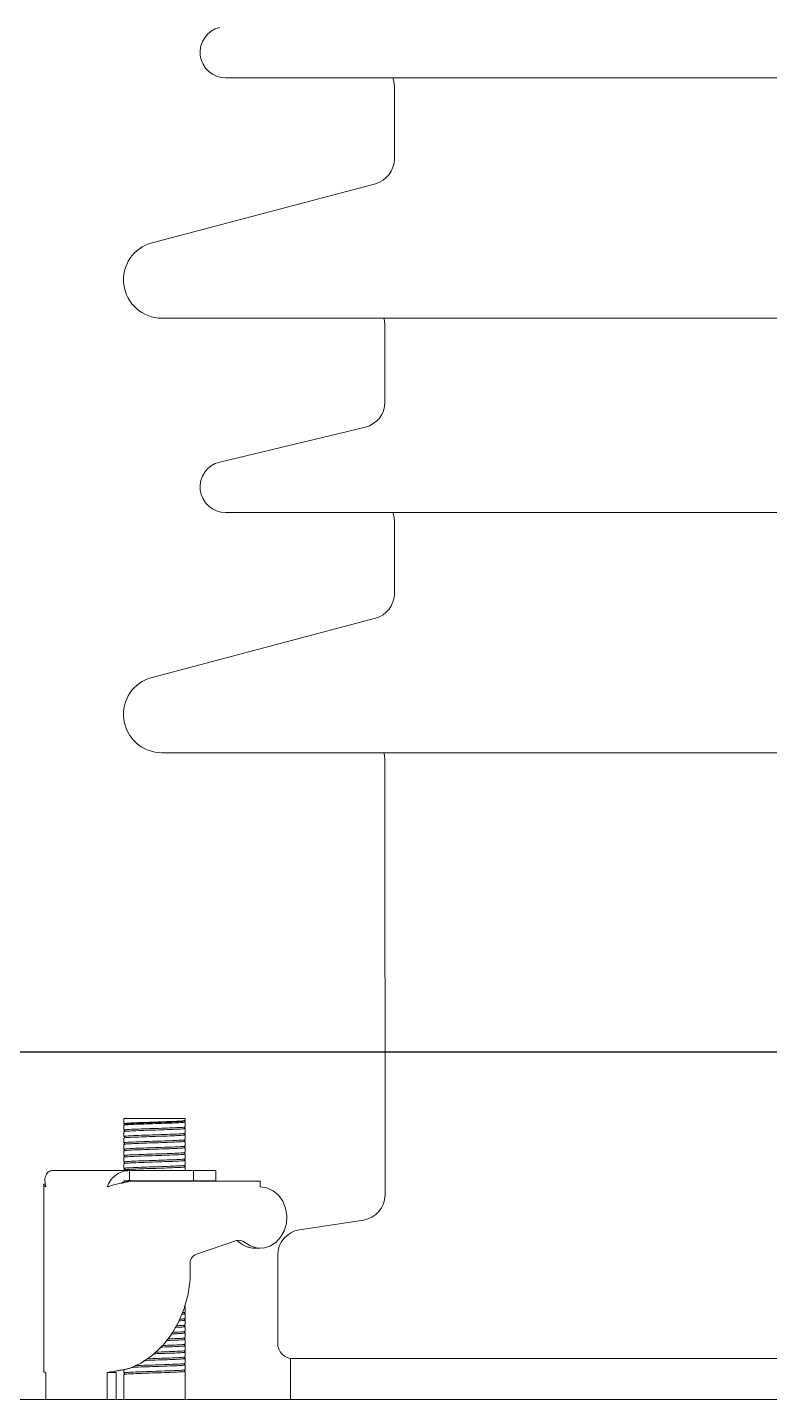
# Model space of a CAD drawing. Header units: millimetres. Extents: x 30710 to 48779, y -19256 to -8564.
# Drawn here: x 36926.3 to 37071.4, y -10654.2 to -10385.8 of the extents above; entities that cross this region are included whole.
import ezdxf

# ---------------------------------------------------------------- set-up
doc = ezdxf.new("R2010")
doc.units = ezdxf.units.MM
doc.header["$LTSCALE"] = 10
doc.layers.get('Defpoints').update_dxf_attribs({"lineweight": 25})
doc.layers.add('粗实线', color=4, linetype='Continuous', lineweight=18)

msp = doc.modelspace()

# ---------------------------------------------------------------- linework, layer by layer
at = {"layer": 'Defpoints'}
msp.add_line((30710.22, -10586.157), (45830.22, -10586.157), dxfattribs=at)
at = {"layer": '粗实线'}
for p, q in [((36965.052, -10395.658), (37175.387, -10395.658)), ((36998.052, -10397.316), (36998.052, -10411.52)), ((36994.33, -10416.354), (36950.635, -10427.908)), ((36952.552, -10442.658), (37187.887, -10442.658)), ((36996.21, -10444.09), (36996.21, -10459.09)), ((36992.378, -10463.952), (36963.884, -10470.797)), ((36965.052, -10480.658), (37175.387, -10480.658)), ((36998.052, -10482.316), (36998.052, -10496.52)), ((36994.33, -10501.354), (36950.635, -10512.908)), ((36952.552, -10527.658), (37187.887, -10527.658)), ((36996.21, -10529.09), (36996.22, -10614.099)), ((36945.141, -10599.159), (36945.141, -10600.2)), ((36945.141, -10599.159), (36957.141, -10599.159)), ((36957.141, -10599.575), (36957.141, -10599.159)), ((36957.141, -10600.825), (36957.141, -10599.884)), ((36945.141, -10600.509), (36945.141, -10601.45)), ((36945.141, -10601.759), (36945.141, -10602.7)), ((36957.141, -10602.075), (36957.141, -10601.134)), ((36957.141, -10603.325), (36957.141, -10602.384)), ((36945.141, -10603.009), (36945.141, -10603.95)), ((36945.141, -10604.259), (36945.141, -10605.2)), ((36945.141, -10605.509), (36945.141, -10606.45)), ((36957.141, -10604.575), (36957.141, -10603.634)), ((36957.141, -10605.825), (36957.141, -10604.884)), ((36945.141, -10606.759), (36945.141, -10607.7)), ((36945.141, -10608.009), (36945.141, -10608.95)), ((36957.141, -10607.075), (36957.141, -10606.134)), ((36957.141, -10608.325), (36957.141, -10607.384)), ((36931.047, -10609.371), (36946.247, -10609.371)), ((36945.141, -10609.259), (36945.141, -10609.371)), ((36946.247, -10609.371), (36946.247, -10611.371)), ((36946.247, -10609.371), (36958.741, -10609.371)), ((36957.141, -10609.371), (36957.141, -10608.634)), ((36958.741, -10609.371), (36958.741, -10611.371)), ((36963.141, -10609.371), (36958.741, -10609.371)), ((36963.141, -10611.371), (36963.141, -10609.371)), ((36929.447, -10612.205), (36929.447, -10648.646)), ((36945.425, -10611.471), (36946.247, -10611.471)), ((36946.247, -10611.371), (36958.741, -10611.371)), ((36946.247, -10611.471), (36971.817, -10611.471)), ((36957.141, -10611.471), (36957.141, -10611.371)), ((36963.141, -10611.371), (36958.741, -10611.371)), ((36971.817, -10611.471), (36971.817, -10612.571)), ((36991.98, -10619.042), (36979.459, -10620.968)), ((36967.192, -10623.063), (36959.335, -10625.696)), ((36970.817, -10624.571), (36971.817, -10624.571)), ((36975.22, -10625.91), (36975.22, -10643.159)), ((36957.141, -10635.825), (36957.141, -10635.736)), ((36957.141, -10637.075), (36957.141, -10636.134)), ((36957.141, -10638.325), (36957.141, -10637.384)), ((36957.141, -10639.575), (36957.141, -10638.634)), ((36957.141, -10640.825), (36957.141, -10639.884)), ((36957.141, -10642.075), (36957.141, -10641.134)), ((36957.141, -10643.325), (36957.141, -10642.384)), ((36957.141, -10644.575), (36957.141, -10643.634)), ((36957.141, -10645.825), (36957.141, -10644.884)), ((36944.703, -10648.377), (36944.706, -10648.377)), ((36945.141, -10648.295), (36945.141, -10648.95)), ((36957.141, -10647.075), (36957.141, -10646.134)), ((36957.141, -10648.325), (36957.141, -10647.384)), ((36977.72, -10646.159), (36977.72, -10654.159)), ((37162.72, -10646.159), (36977.72, -10646.159)), ((36929.876, -10654.159), (36929.876, -10648.88)), ((36941.876, -10648.88), (36943.608, -10648.88)), ((36941.876, -10654.159), (36941.876, -10648.88)), ((36943.608, -10654.159), (36943.608, -10648.88)), ((36945.141, -10649.259), (36945.141, -10654.159)), ((36957.141, -10654.159), (36957.141, -10648.634)), ((35465.22, -10654.159), (37475.22, -10654.159))]:
    msp.add_line(p, q, dxfattribs=at)
for points in [[(36997.769, -10395.658), (36997.956, -10396.34), (36998.052, -10397.316)], [(36996.001, -10442.658), (36996.114, -10443.115), (36996.21, -10444.09)], [(36997.769, -10480.658), (36997.956, -10481.34), (36998.052, -10482.316)], [(36996.001, -10527.658), (36996.114, -10528.114), (36996.21, -10529.09)], [(36971.817, -10612.571), (36973.113, -10612.761), (36974.327, -10613.318), (36975.383, -10614.207), (36976.213, -10615.373), (36976.765, -10616.741), (36977.004, -10618.224), (36976.915, -10619.73), (36976.503, -10621.162), (36975.795, -10622.43), (36974.836, -10623.454), (36973.685, -10624.17), (36972.416, -10624.531), (36971.11, -10624.515), (36969.848, -10624.123), (36968.71, -10623.381)], [(36958.09, -10627.749), (36958.073, -10630.676), (36957.687, -10633.567), (36956.939, -10636.363), (36955.846, -10639.003), (36954.431, -10641.431), (36952.725, -10643.594), (36950.763, -10645.447), (36948.588, -10646.949), (36946.247, -10648.068)]]:
    msp.add_lwpolyline(points, dxfattribs=at)
for centre, radius, start, end in [((36965.052, -10390.658), 5, 103.50795, 270), ((36993.052, -10411.52), 5, 284.81144, 360), ((36952.552, -10435.158), 7.5, 104.81144, 270), ((36991.21, -10459.09), 5, 283.50795, 360), ((36965.052, -10475.658), 5, 103.50795, 270), ((36993.052, -10496.52), 5, 284.81144, 360), ((36952.552, -10520.158), 7.5, 104.81144, 270), ((36991.22, -10614.1), 5, 278.74616, 0.00618), ((36980.22, -10625.91), 5, 98.74616, 180), ((36966.629, -10624.622), 1.646, 48.95222, 70.65885), ((36967.676, -10624.537), 1.552, 48.19788, 108.17513), ((36970.85, -10619.836), 4.735, 228.46701, 269.60091), ((36960.08, -10627.552), 2, 111.86227, 185.67051), ((36978.22, -10643.159), 3, 180, 270)]:
    msp.add_arc(centre, radius, start, end, dxfattribs=at)
for points, knots in [([(36945.151, -10600.212), (36945.183, -10600.231), (36945.247, -10600.268), (36945.31, -10600.305), (36945.342, -10600.323)], [0, 0, 0, 0, 0.1104787, 0.22095284, 0.22095284, 0.22095284, 0.22095284]), ([(36957.015, -10599.587), (36957.012, -10599.601), (36957.002, -10599.64), (36955.996, -10599.705), (36954.227, -10599.784), (36951.942, -10599.862), (36949.551, -10599.94), (36947.383, -10600.018), (36945.85, -10600.096), (36945.102, -10600.157), (36945.215, -10600.191), (36945.243, -10600.2)], [0, 0, 0, 0, 0.7784438, 2.2966701, 3.8148964, 5.3331227, 6.851349, 8.3695753, 9.8878016, 11.4060279, 11.9106519, 11.9106519, 11.9106519, 11.9106519]), ([(36957.039, -10599.884), (36957.04, -10599.901), (36957.041, -10599.945), (36956.003, -10600.014), (36954.225, -10600.092), (36951.942, -10600.17), (36949.551, -10600.248), (36947.383, -10600.327), (36945.85, -10600.405), (36945.102, -10600.465), (36945.215, -10600.5), (36945.243, -10600.509)], [0, 0, 0, 0, 0.9965202, 2.48916, 3.9817997, 5.4744395, 6.9670793, 8.4597191, 9.9523589, 11.4449986, 11.9411182, 11.9411182, 11.9411182, 11.9411182]), ([(36956.851, -10599.685), (36956.852, -10599.703), (36956.853, -10599.746), (36955.848, -10599.816), (36954.127, -10599.894), (36951.917, -10599.972), (36949.602, -10600.05), (36947.502, -10600.128), (36946.018, -10600.206), (36945.294, -10600.267), (36945.404, -10600.302), (36945.431, -10600.31)], [0, 0, 0, 0, 0.9631684, 2.40882, 3.8544716, 5.3001231, 6.7457747, 8.1914262, 9.6370778, 11.0827294, 11.5632759, 11.5632759, 11.5632759, 11.5632759]), ([(36957.131, -10599.873), (36957.099, -10599.854), (36957.035, -10599.817), (36956.971, -10599.78), (36956.939, -10599.762)], [0, 0, 0, 0, 0.1104904, 0.22097607, 0.22097607, 0.22097607, 0.22097607]), ([(36956.94, -10599.698), (36956.972, -10599.68), (36957.035, -10599.643), (36957.099, -10599.606), (36957.131, -10599.587)], [0, 0, 0, 0, 0.11047415, 0.22095284, 0.22095284, 0.22095284, 0.22095284]), ([(36945.151, -10601.462), (36945.183, -10601.481), (36945.247, -10601.518), (36945.31, -10601.555), (36945.342, -10601.573)], [0, 0, 0, 0, 0.1104787, 0.22095284, 0.22095284, 0.22095284, 0.22095284]), ([(36945.151, -10602.712), (36945.183, -10602.731), (36945.247, -10602.768), (36945.31, -10602.805), (36945.342, -10602.823)], [0, 0, 0, 0, 0.1104787, 0.22095284, 0.22095284, 0.22095284, 0.22095284]), ([(36957.015, -10600.837), (36957.012, -10600.851), (36957.002, -10600.89), (36955.996, -10600.955), (36954.227, -10601.034), (36951.942, -10601.112), (36949.551, -10601.19), (36947.383, -10601.268), (36945.85, -10601.346), (36945.102, -10601.407), (36945.215, -10601.441), (36945.243, -10601.45)], [0, 0, 0, 0, 0.7784438, 2.2966701, 3.8148964, 5.3331227, 6.851349, 8.3695753, 9.8878016, 11.4060279, 11.9106519, 11.9106519, 11.9106519, 11.9106519]), ([(36957.039, -10601.134), (36957.04, -10601.151), (36957.041, -10601.195), (36956.003, -10601.264), (36954.225, -10601.342), (36951.942, -10601.42), (36949.551, -10601.498), (36947.383, -10601.577), (36945.85, -10601.655), (36945.102, -10601.715), (36945.215, -10601.75), (36945.243, -10601.759)], [0, 0, 0, 0, 0.9965202, 2.48916, 3.9817997, 5.4744395, 6.9670793, 8.4597191, 9.9523589, 11.4449986, 11.9411182, 11.9411182, 11.9411182, 11.9411182]), ([(36957.015, -10602.087), (36957.012, -10602.101), (36957.002, -10602.14), (36955.996, -10602.205), (36954.227, -10602.284), (36951.942, -10602.362), (36949.551, -10602.44), (36947.383, -10602.518), (36945.85, -10602.596), (36945.102, -10602.657), (36945.215, -10602.691), (36945.243, -10602.7)], [0, 0, 0, 0, 0.7784438, 2.2966701, 3.8148964, 5.3331227, 6.851349, 8.3695753, 9.8878016, 11.4060279, 11.9106519, 11.9106519, 11.9106519, 11.9106519]), ([(36957.039, -10602.384), (36957.04, -10602.401), (36957.041, -10602.445), (36956.003, -10602.514), (36954.225, -10602.592), (36951.942, -10602.67), (36949.551, -10602.748), (36947.383, -10602.827), (36945.85, -10602.905), (36945.102, -10602.965), (36945.215, -10603), (36945.243, -10603.009)], [0, 0, 0, 0, 0.9965202, 2.48916, 3.9817997, 5.4744395, 6.9670793, 8.4597191, 9.9523589, 11.4449986, 11.9411182, 11.9411182, 11.9411182, 11.9411182]), ([(36957.131, -10601.123), (36957.099, -10601.104), (36957.035, -10601.067), (36956.971, -10601.03), (36956.939, -10601.012)], [0, 0, 0, 0, 0.1104904, 0.22097607, 0.22097607, 0.22097607, 0.22097607]), ([(36957.131, -10602.373), (36957.099, -10602.354), (36957.035, -10602.317), (36956.971, -10602.28), (36956.939, -10602.262)], [0, 0, 0, 0, 0.1104904, 0.22097607, 0.22097607, 0.22097607, 0.22097607]), ([(36956.94, -10600.948), (36956.972, -10600.93), (36957.035, -10600.893), (36957.099, -10600.856), (36957.131, -10600.837)], [0, 0, 0, 0, 0.11047415, 0.22095284, 0.22095284, 0.22095284, 0.22095284]), ([(36956.94, -10602.198), (36956.972, -10602.18), (36957.035, -10602.143), (36957.099, -10602.106), (36957.131, -10602.087)], [0, 0, 0, 0, 0.11047415, 0.22095284, 0.22095284, 0.22095284, 0.22095284]), ([(36945.151, -10603.962), (36945.183, -10603.981), (36945.247, -10604.018), (36945.31, -10604.055), (36945.342, -10604.073)], [0, 0, 0, 0, 0.1104787, 0.22095284, 0.22095284, 0.22095284, 0.22095284]), ([(36945.151, -10605.212), (36945.183, -10605.231), (36945.247, -10605.268), (36945.31, -10605.305), (36945.342, -10605.323)], [0, 0, 0, 0, 0.1104787, 0.22095284, 0.22095284, 0.22095284, 0.22095284]), ([(36957.015, -10603.337), (36957.012, -10603.351), (36957.002, -10603.39), (36955.996, -10603.455), (36954.227, -10603.534), (36951.942, -10603.612), (36949.551, -10603.69), (36947.383, -10603.768), (36945.85, -10603.846), (36945.102, -10603.907), (36945.215, -10603.941), (36945.243, -10603.95)], [0, 0, 0, 0, 0.7784438, 2.2966701, 3.8148964, 5.3331227, 6.851349, 8.3695753, 9.8878016, 11.4060279, 11.9106519, 11.9106519, 11.9106519, 11.9106519]), ([(36957.039, -10603.634), (36957.04, -10603.651), (36957.041, -10603.695), (36956.003, -10603.764), (36954.225, -10603.842), (36951.942, -10603.92), (36949.551, -10603.998), (36947.383, -10604.077), (36945.85, -10604.155), (36945.102, -10604.215), (36945.215, -10604.25), (36945.243, -10604.259)], [0, 0, 0, 0, 0.9965202, 2.48916, 3.9817997, 5.4744395, 6.9670793, 8.4597191, 9.9523589, 11.4449986, 11.9411182, 11.9411182, 11.9411182, 11.9411182]), ([(36957.015, -10604.587), (36957.012, -10604.601), (36957.002, -10604.64), (36955.996, -10604.705), (36954.227, -10604.784), (36951.942, -10604.862), (36949.551, -10604.94), (36947.383, -10605.018), (36945.85, -10605.096), (36945.102, -10605.157), (36945.215, -10605.191), (36945.243, -10605.2)], [0, 0, 0, 0, 0.7784438, 2.2966701, 3.8148964, 5.3331227, 6.851349, 8.3695753, 9.8878016, 11.4060279, 11.9106519, 11.9106519, 11.9106519, 11.9106519]), ([(36957.039, -10604.884), (36957.04, -10604.901), (36957.041, -10604.945), (36956.003, -10605.014), (36954.225, -10605.092), (36951.942, -10605.17), (36949.551, -10605.248), (36947.383, -10605.327), (36945.85, -10605.405), (36945.102, -10605.465), (36945.215, -10605.5), (36945.243, -10605.509)], [0, 0, 0, 0, 0.9965202, 2.48916, 3.9817997, 5.4744395, 6.9670793, 8.4597191, 9.9523589, 11.4449986, 11.9411182, 11.9411182, 11.9411182, 11.9411182]), ([(36957.131, -10603.623), (36957.099, -10603.604), (36957.035, -10603.567), (36956.971, -10603.53), (36956.939, -10603.512)], [0, 0, 0, 0, 0.1104904, 0.22097607, 0.22097607, 0.22097607, 0.22097607]), ([(36957.131, -10604.873), (36957.099, -10604.854), (36957.035, -10604.817), (36956.971, -10604.78), (36956.939, -10604.762)], [0, 0, 0, 0, 0.1104904, 0.22097607, 0.22097607, 0.22097607, 0.22097607]), ([(36956.94, -10603.448), (36956.972, -10603.43), (36957.035, -10603.393), (36957.099, -10603.356), (36957.131, -10603.337)], [0, 0, 0, 0, 0.11047415, 0.22095284, 0.22095284, 0.22095284, 0.22095284]), ([(36956.94, -10604.698), (36956.972, -10604.68), (36957.035, -10604.643), (36957.099, -10604.606), (36957.131, -10604.587)], [0, 0, 0, 0, 0.11047415, 0.22095284, 0.22095284, 0.22095284, 0.22095284]), ([(36945.151, -10606.462), (36945.183, -10606.481), (36945.247, -10606.518), (36945.31, -10606.555), (36945.342, -10606.573)], [0, 0, 0, 0, 0.1104787, 0.22095284, 0.22095284, 0.22095284, 0.22095284]), ([(36945.151, -10607.712), (36945.183, -10607.731), (36945.247, -10607.768), (36945.31, -10607.805), (36945.342, -10607.823)], [0, 0, 0, 0, 0.1104787, 0.22095284, 0.22095284, 0.22095284, 0.22095284]), ([(36957.015, -10605.837), (36957.012, -10605.851), (36957.002, -10605.89), (36955.996, -10605.955), (36954.227, -10606.034), (36951.942, -10606.112), (36949.551, -10606.19), (36947.383, -10606.268), (36945.85, -10606.346), (36945.102, -10606.407), (36945.215, -10606.441), (36945.243, -10606.45)], [0, 0, 0, 0, 0.7784438, 2.2966701, 3.8148964, 5.3331227, 6.851349, 8.3695753, 9.8878016, 11.4060279, 11.9106519, 11.9106519, 11.9106519, 11.9106519]), ([(36957.039, -10606.134), (36957.04, -10606.151), (36957.041, -10606.195), (36956.003, -10606.264), (36954.225, -10606.342), (36951.942, -10606.42), (36949.551, -10606.498), (36947.383, -10606.577), (36945.85, -10606.655), (36945.102, -10606.715), (36945.215, -10606.75), (36945.243, -10606.759)], [0, 0, 0, 0, 0.9965202, 2.48916, 3.9817997, 5.4744395, 6.9670793, 8.4597191, 9.9523589, 11.4449986, 11.9411182, 11.9411182, 11.9411182, 11.9411182]), ([(36957.015, -10607.087), (36957.012, -10607.101), (36957.002, -10607.14), (36955.996, -10607.205), (36954.227, -10607.284), (36951.942, -10607.362), (36949.551, -10607.44), (36947.383, -10607.518), (36945.85, -10607.596), (36945.102, -10607.657), (36945.215, -10607.691), (36945.243, -10607.7)], [0, 0, 0, 0, 0.7784438, 2.2966701, 3.8148964, 5.3331227, 6.851349, 8.3695753, 9.8878016, 11.4060279, 11.9106519, 11.9106519, 11.9106519, 11.9106519]), ([(36957.039, -10607.384), (36957.04, -10607.401), (36957.041, -10607.445), (36956.003, -10607.514), (36954.225, -10607.592), (36951.942, -10607.67), (36949.551, -10607.748), (36947.383, -10607.827), (36945.85, -10607.905), (36945.102, -10607.965), (36945.215, -10608), (36945.243, -10608.009)], [0, 0, 0, 0, 0.9965202, 2.48916, 3.9817997, 5.4744395, 6.9670793, 8.4597191, 9.9523589, 11.4449986, 11.9411182, 11.9411182, 11.9411182, 11.9411182]), ([(36957.015, -10608.337), (36957.012, -10608.351), (36957.002, -10608.39), (36955.996, -10608.455), (36954.227, -10608.534), (36951.942, -10608.612), (36949.551, -10608.69), (36947.383, -10608.768), (36945.85, -10608.846), (36945.102, -10608.907), (36945.215, -10608.941), (36945.243, -10608.95)], [0, 0, 0, 0, 0.7784438, 2.2966701, 3.8148964, 5.3331227, 6.851349, 8.3695753, 9.8878016, 11.4060279, 11.9106519, 11.9106519, 11.9106519, 11.9106519]), ([(36957.131, -10606.123), (36957.099, -10606.104), (36957.035, -10606.067), (36956.971, -10606.03), (36956.939, -10606.012)], [0, 0, 0, 0, 0.1104904, 0.22097607, 0.22097607, 0.22097607, 0.22097607]), ([(36957.131, -10607.373), (36957.099, -10607.354), (36957.035, -10607.317), (36956.971, -10607.28), (36956.939, -10607.262)], [0, 0, 0, 0, 0.1104904, 0.22097607, 0.22097607, 0.22097607, 0.22097607]), ([(36956.94, -10605.948), (36956.972, -10605.93), (36957.035, -10605.893), (36957.099, -10605.856), (36957.131, -10605.837)], [0, 0, 0, 0, 0.11047415, 0.22095284, 0.22095284, 0.22095284, 0.22095284]), ([(36956.94, -10607.198), (36956.972, -10607.18), (36957.035, -10607.143), (36957.099, -10607.106), (36957.131, -10607.087)], [0, 0, 0, 0, 0.11047415, 0.22095284, 0.22095284, 0.22095284, 0.22095284]), ([(36956.94, -10608.448), (36956.972, -10608.43), (36957.035, -10608.393), (36957.099, -10608.356), (36957.131, -10608.337)], [0, 0, 0, 0, 0.11047415, 0.22095284, 0.22095284, 0.22095284, 0.22095284]), ([(36929.876, -10612.571), (36929.783, -10612.144), (36929.598, -10611.289), (36929.855, -10610.218), (36930.38, -10609.503), (36930.831, -10609.414), (36931.047, -10609.371)], [0, 0, 0, 0, 0.9869099, 1.9745469, 2.9621881, 3.874729, 3.874729, 3.874729, 3.874729]), ([(36945.151, -10608.962), (36945.183, -10608.981), (36945.247, -10609.018), (36945.31, -10609.055), (36945.342, -10609.073)], [0, 0, 0, 0, 0.1104787, 0.22095284, 0.22095284, 0.22095284, 0.22095284]), ([(36957.039, -10608.634), (36957.04, -10608.651), (36957.041, -10608.695), (36956.003, -10608.764), (36954.225, -10608.842), (36951.942, -10608.92), (36949.551, -10608.998), (36947.383, -10609.077), (36945.85, -10609.155), (36945.102, -10609.215), (36945.215, -10609.25), (36945.243, -10609.259)], [0, 0, 0, 0, 0.9965202, 2.48916, 3.9817997, 5.4744395, 6.9670793, 8.4597191, 9.9523589, 11.4449986, 11.9411182, 11.9411182, 11.9411182, 11.9411182]), ([(36957.131, -10608.623), (36957.099, -10608.604), (36957.035, -10608.567), (36956.971, -10608.53), (36956.939, -10608.512)], [0, 0, 0, 0, 0.1104904, 0.22097607, 0.22097607, 0.22097607, 0.22097607]), ([(36929.776, -10611.911), (36929.695, -10611.948), (36929.412, -10612.076), (36929.388, -10612.296), (36929.713, -10612.479), (36929.876, -10612.571)], [0, 0, 0, 0, 0.1765488, 0.6199732, 1.0633975, 1.0633975, 1.0633975, 1.0633975]), ([(36941.876, -10612.571), (36942.069, -10612.498), (36942.475, -10612.344), (36943.413, -10612.11), (36944.501, -10611.868), (36945.492, -10611.655), (36946.034, -10611.523), (36946.247, -10611.471)], [0, 0, 0, 0, 0.8983966, 1.8898116, 2.8812547, 3.8726972, 4.5113221, 4.5113221, 4.5113221, 4.5113221]), ([(36944.674, -10611.822), (36944.736, -10611.786), (36944.856, -10611.717), (36944.964, -10611.648), (36945.016, -10611.615)], [0, 0, 0, 0, 0.21006318, 0.39984575, 0.39984575, 0.39984575, 0.39984575]), ([(36946.502, -10611.318), (36946.308, -10611.327), (36945.576, -10611.363), (36945.109, -10611.407), (36945.216, -10611.441), (36945.243, -10611.45)], [0, 0, 0, 0, 0.2925483, 1.1036292, 1.373214, 1.373214, 1.373214, 1.373214]), ([(36953.325, -10611.371), (36952.865, -10611.387), (36951.931, -10611.421), (36950.922, -10611.454), (36950.411, -10611.471)], [0, 0, 0, 0, 1.4401825, 2.9165275, 2.9165275, 2.9165275, 2.9165275]), ([(36957.039, -10637.384), (36957.063, -10637.401), (36957.104, -10637.43), (36956.65, -10637.46), (36956.466, -10637.471)], [0, 0, 0, 0, 0.36984542, 0.62172805, 0.62172805, 0.62172805, 0.62172805]), ([(36957.015, -10637.087), (36957.033, -10637.101), (36957.064, -10637.123), (36956.708, -10637.146), (36956.56, -10637.156)], [0, 0, 0, 0, 0.28752573, 0.49167766, 0.49167766, 0.49167766, 0.49167766]), ([(36957.131, -10636.123), (36957.099, -10636.104), (36957.035, -10636.067), (36956.971, -10636.03), (36956.939, -10636.012)], [0, 0, 0, 0, 0.1104904, 0.22097607, 0.22097607, 0.22097607, 0.22097607]), ([(36957.131, -10637.373), (36957.099, -10637.354), (36957.035, -10637.317), (36956.971, -10637.28), (36956.939, -10637.262)], [0, 0, 0, 0, 0.1104904, 0.22097607, 0.22097607, 0.22097607, 0.22097607]), ([(36956.94, -10635.948), (36956.972, -10635.93), (36957.035, -10635.893), (36957.099, -10635.856), (36957.131, -10635.837)], [0, 0, 0, 0, 0.11047415, 0.22095284, 0.22095284, 0.22095284, 0.22095284]), ([(36956.94, -10637.198), (36956.972, -10637.18), (36957.035, -10637.143), (36957.099, -10637.106), (36957.131, -10637.087)], [0, 0, 0, 0, 0.11047415, 0.22095284, 0.22095284, 0.22095284, 0.22095284]), ([(36957.039, -10639.884), (36957.036, -10639.901), (36957.03, -10639.945), (36956.275, -10640), (36955.386, -10640.037), (36955.11, -10640.049)], [0, 0, 0, 0, 0.6153172, 1.5369713, 1.9511382, 1.9511382, 1.9511382, 1.9511382]), ([(36957.015, -10639.587), (36957.009, -10639.601), (36956.992, -10639.64), (36956.322, -10639.688), (36955.505, -10639.723), (36955.296, -10639.732)], [0, 0, 0, 0, 0.4792975, 1.4140882, 1.7354266, 1.7354266, 1.7354266, 1.7354266]), ([(36957.039, -10638.634), (36957.032, -10638.651), (36957.016, -10638.695), (36956.477, -10638.739), (36955.876, -10638.765), (36955.863, -10638.766)], [0, 0, 0, 0, 0.4726634, 1.1806432, 1.1959844, 1.1959844, 1.1959844, 1.1959844]), ([(36957.015, -10638.337), (36957.017, -10638.351), (36957.023, -10638.386), (36956.425, -10638.422), (36956.052, -10638.444)], [0, 0, 0, 0, 0.36849673, 0.98267185, 0.98267185, 0.98267185, 0.98267185]), ([(36957.131, -10638.623), (36957.099, -10638.604), (36957.035, -10638.567), (36956.971, -10638.53), (36956.939, -10638.512)], [0, 0, 0, 0, 0.1104904, 0.22097607, 0.22097607, 0.22097607, 0.22097607]), ([(36957.131, -10639.873), (36957.099, -10639.854), (36957.035, -10639.817), (36956.971, -10639.78), (36956.939, -10639.762)], [0, 0, 0, 0, 0.1104904, 0.22097607, 0.22097607, 0.22097607, 0.22097607]), ([(36956.94, -10638.448), (36956.972, -10638.43), (36957.035, -10638.393), (36957.099, -10638.356), (36957.131, -10638.337)], [0, 0, 0, 0, 0.11047415, 0.22095284, 0.22095284, 0.22095284, 0.22095284]), ([(36956.94, -10639.698), (36956.972, -10639.68), (36957.035, -10639.643), (36957.099, -10639.606), (36957.131, -10639.587)], [0, 0, 0, 0, 0.11047415, 0.22095284, 0.22095284, 0.22095284, 0.22095284]), ([(36957.039, -10642.384), (36957.04, -10642.401), (36957.044, -10642.445), (36955.986, -10642.514), (36954.691, -10642.574), (36953.723, -10642.607), (36953.509, -10642.614)], [0, 0, 0, 0, 0.8040532, 2.0084059, 3.2127586, 3.5563599, 3.5563599, 3.5563599, 3.5563599]), ([(36957.015, -10642.087), (36957.012, -10642.101), (36957.004, -10642.14), (36955.974, -10642.205), (36954.775, -10642.262), (36953.91, -10642.292), (36953.792, -10642.296)], [0, 0, 0, 0, 0.6225222, 1.8366491, 3.050776, 3.2417155, 3.2417155, 3.2417155, 3.2417155]), ([(36957.039, -10641.134), (36957.038, -10641.151), (36957.036, -10641.195), (36956.081, -10641.261), (36954.906, -10641.31), (36954.357, -10641.333)], [0, 0, 0, 0, 0.7098574, 1.7731188, 2.7056821, 2.7056821, 2.7056821, 2.7056821]), ([(36957.015, -10640.837), (36957.011, -10640.851), (36956.997, -10640.89), (36956.123, -10640.949), (36955.023, -10640.996), (36954.543, -10641.016)], [0, 0, 0, 0, 0.5588113, 1.6486805, 2.4894698, 2.4894698, 2.4894698, 2.4894698]), ([(36957.131, -10641.123), (36957.099, -10641.104), (36957.035, -10641.067), (36956.971, -10641.03), (36956.939, -10641.012)], [0, 0, 0, 0, 0.1104904, 0.22097607, 0.22097607, 0.22097607, 0.22097607]), ([(36957.131, -10642.373), (36957.099, -10642.354), (36957.035, -10642.317), (36956.971, -10642.28), (36956.939, -10642.262)], [0, 0, 0, 0, 0.1104904, 0.22097607, 0.22097607, 0.22097607, 0.22097607]), ([(36956.94, -10640.948), (36956.972, -10640.93), (36957.035, -10640.893), (36957.099, -10640.856), (36957.131, -10640.837)], [0, 0, 0, 0, 0.11047415, 0.22095284, 0.22095284, 0.22095284, 0.22095284]), ([(36956.94, -10642.198), (36956.972, -10642.18), (36957.035, -10642.143), (36957.099, -10642.106), (36957.131, -10642.087)], [0, 0, 0, 0, 0.11047415, 0.22095284, 0.22095284, 0.22095284, 0.22095284]), ([(36957.015, -10645.837), (36957.012, -10645.851), (36957.002, -10645.89), (36955.995, -10645.955), (36954.23, -10646.034), (36951.945, -10646.111), (36950.395, -10646.163), (36949.627, -10646.188)], [0, 0, 0, 0, 0.8449491, 2.492883, 4.1408168, 5.7887507, 7.4091655, 7.4091655, 7.4091655, 7.4091655]), ([(36957.039, -10644.884), (36957.04, -10644.901), (36957.041, -10644.945), (36956.002, -10645.014), (36954.227, -10645.092), (36952.366, -10645.156), (36951.244, -10645.193), (36950.903, -10645.204)], [0, 0, 0, 0, 1.0024157, 2.5038861, 4.0053565, 5.5068269, 6.1634101, 6.1634101, 6.1634101, 6.1634101]), ([(36957.015, -10644.587), (36957.012, -10644.601), (36957.002, -10644.64), (36955.995, -10644.705), (36954.229, -10644.784), (36952.471, -10644.843), (36951.458, -10644.877), (36951.224, -10644.885)], [0, 0, 0, 0, 0.7815647, 2.3058777, 3.8301907, 5.3545038, 5.8113631, 5.8113631, 5.8113631, 5.8113631]), ([(36957.039, -10643.634), (36957.04, -10643.651), (36957.042, -10643.695), (36956, -10643.764), (36954.311, -10643.839), (36952.874, -10643.888), (36952.205, -10643.91)], [0, 0, 0, 0, 0.9164166, 2.289073, 3.6617294, 4.8607286, 4.8607286, 4.8607286, 4.8607286]), ([(36957.015, -10643.337), (36957.012, -10643.351), (36957.003, -10643.39), (36955.99, -10643.455), (36954.405, -10643.526), (36953.084, -10643.571), (36952.527, -10643.59)], [0, 0, 0, 0, 0.7131889, 2.1041463, 3.4951036, 4.5080521, 4.5080521, 4.5080521, 4.5080521]), ([(36957.131, -10643.623), (36957.099, -10643.604), (36957.035, -10643.567), (36956.971, -10643.53), (36956.939, -10643.512)], [0, 0, 0, 0, 0.1104904, 0.22097607, 0.22097607, 0.22097607, 0.22097607]), ([(36957.131, -10644.873), (36957.099, -10644.854), (36957.035, -10644.817), (36956.971, -10644.78), (36956.939, -10644.762)], [0, 0, 0, 0, 0.1104904, 0.22097607, 0.22097607, 0.22097607, 0.22097607]), ([(36956.94, -10643.448), (36956.972, -10643.43), (36957.035, -10643.393), (36957.099, -10643.356), (36957.131, -10643.337)], [0, 0, 0, 0, 0.11047415, 0.22095284, 0.22095284, 0.22095284, 0.22095284]), ([(36956.94, -10644.698), (36956.972, -10644.68), (36957.035, -10644.643), (36957.099, -10644.606), (36957.131, -10644.587)], [0, 0, 0, 0, 0.11047415, 0.22095284, 0.22095284, 0.22095284, 0.22095284]), ([(36956.94, -10645.948), (36956.972, -10645.93), (36957.035, -10645.893), (36957.099, -10645.856), (36957.131, -10645.837)], [0, 0, 0, 0, 0.11047415, 0.22095284, 0.22095284, 0.22095284, 0.22095284]), ([(36946.247, -10648.068), (36946.023, -10648.118), (36945.585, -10648.214), (36944.875, -10648.347), (36944.192, -10648.468), (36943.381, -10648.607), (36942.517, -10648.755), (36942.08, -10648.84), (36941.876, -10648.88)], [0, 0, 0, 0, 0.6655219, 1.2998719, 1.9030822, 2.4751942, 3.5218951, 4.4463441, 4.4463441, 4.4463441, 4.4463441]), ([(36957.015, -10648.337), (36957.012, -10648.351), (36957.002, -10648.39), (36955.996, -10648.455), (36954.227, -10648.534), (36951.942, -10648.612), (36949.551, -10648.69), (36947.383, -10648.768), (36945.85, -10648.846), (36945.102, -10648.907), (36945.215, -10648.941), (36945.243, -10648.95)], [0, 0, 0, 0, 0.7784438, 2.2966701, 3.8148964, 5.3331227, 6.851349, 8.3695753, 9.8878016, 11.4060279, 11.9106519, 11.9106519, 11.9106519, 11.9106519]), ([(36957.039, -10647.384), (36957.04, -10647.401), (36957.041, -10647.445), (36956.002, -10647.514), (36954.227, -10647.592), (36951.938, -10647.67), (36949.568, -10647.748), (36947.637, -10647.815), (36946.878, -10647.857), (36946.601, -10647.871)], [0, 0, 0, 0, 1.1195618, 2.7964998, 4.4734378, 6.1503758, 7.8273138, 9.5042518, 10.4683178, 10.4683178, 10.4683178, 10.4683178]), ([(36957.015, -10647.087), (36957.012, -10647.101), (36957.002, -10647.14), (36955.995, -10647.205), (36954.23, -10647.284), (36951.932, -10647.362), (36949.586, -10647.44), (36947.892, -10647.497), (36947.301, -10647.527), (36947.212, -10647.532)], [0, 0, 0, 0, 0.8851543, 2.6115018, 4.3378493, 6.0641968, 7.7905442, 9.5168917, 9.8265025, 9.8265025, 9.8265025, 9.8265025]), ([(36957.039, -10646.134), (36957.039, -10646.151), (36957.041, -10646.195), (36956.004, -10646.264), (36954.22, -10646.342), (36951.961, -10646.42), (36950.088, -10646.479), (36949.215, -10646.512), (36949.033, -10646.519)], [0, 0, 0, 0, 1.087553, 2.7165464, 4.3455399, 5.9745333, 7.6035267, 8.0345088, 8.0345088, 8.0345088, 8.0345088]), ([(36957.131, -10646.123), (36957.099, -10646.104), (36957.035, -10646.067), (36956.971, -10646.03), (36956.939, -10646.012)], [0, 0, 0, 0, 0.1104904, 0.22097607, 0.22097607, 0.22097607, 0.22097607]), ([(36957.131, -10647.373), (36957.099, -10647.354), (36957.035, -10647.317), (36956.971, -10647.28), (36956.939, -10647.262)], [0, 0, 0, 0, 0.1104904, 0.22097607, 0.22097607, 0.22097607, 0.22097607]), ([(36957.131, -10648.623), (36957.099, -10648.604), (36957.035, -10648.567), (36956.971, -10648.53), (36956.939, -10648.512)], [0, 0, 0, 0, 0.1104904, 0.22097607, 0.22097607, 0.22097607, 0.22097607]), ([(36956.94, -10647.198), (36956.972, -10647.18), (36957.035, -10647.143), (36957.099, -10647.106), (36957.131, -10647.087)], [0, 0, 0, 0, 0.11047415, 0.22095284, 0.22095284, 0.22095284, 0.22095284]), ([(36956.94, -10648.448), (36956.972, -10648.43), (36957.035, -10648.393), (36957.099, -10648.356), (36957.131, -10648.337)], [0, 0, 0, 0, 0.11047415, 0.22095284, 0.22095284, 0.22095284, 0.22095284]), ([(36929.876, -10648.88), (36929.763, -10648.844), (36929.545, -10648.776), (36929.432, -10648.697), (36929.456, -10648.653), (36929.459, -10648.646)], [0, 0, 0, 0, 0.24124775, 0.46879594, 0.51333989, 0.51333989, 0.51333989, 0.51333989]), ([(36945.151, -10648.962), (36945.183, -10648.981), (36945.247, -10649.018), (36945.31, -10649.055), (36945.342, -10649.073)], [0, 0, 0, 0, 0.1104787, 0.22095284, 0.22095284, 0.22095284, 0.22095284]), ([(36957.039, -10648.634), (36957.04, -10648.651), (36957.041, -10648.695), (36956.003, -10648.764), (36954.225, -10648.842), (36951.942, -10648.92), (36949.551, -10648.998), (36947.383, -10649.077), (36945.85, -10649.155), (36945.102, -10649.215), (36945.215, -10649.25), (36945.243, -10649.259)], [0, 0, 0, 0, 0.9965202, 2.48916, 3.9817997, 5.4744395, 6.9670793, 8.4597191, 9.9523589, 11.4449986, 11.9411182, 11.9411182, 11.9411182, 11.9411182])]:
    msp.add_open_spline(points, degree=3, knots=knots, dxfattribs=at)
for points in [[(36946.247, -10609.371), (36945.751, -10609.419), (36944.758, -10609.515), (36943.442, -10610.255), (36942.401, -10611.313), (36942.051, -10612.152), (36941.876, -10612.571)], [(36946.247, -10611.371), (36945.976, -10611.387), (36945.434, -10611.42), (36944.953, -10611.622), (36944.712, -10611.722)]]:
    msp.add_open_spline(points, degree=3, dxfattribs=at)

doc.saveas('drawing.dxf')
